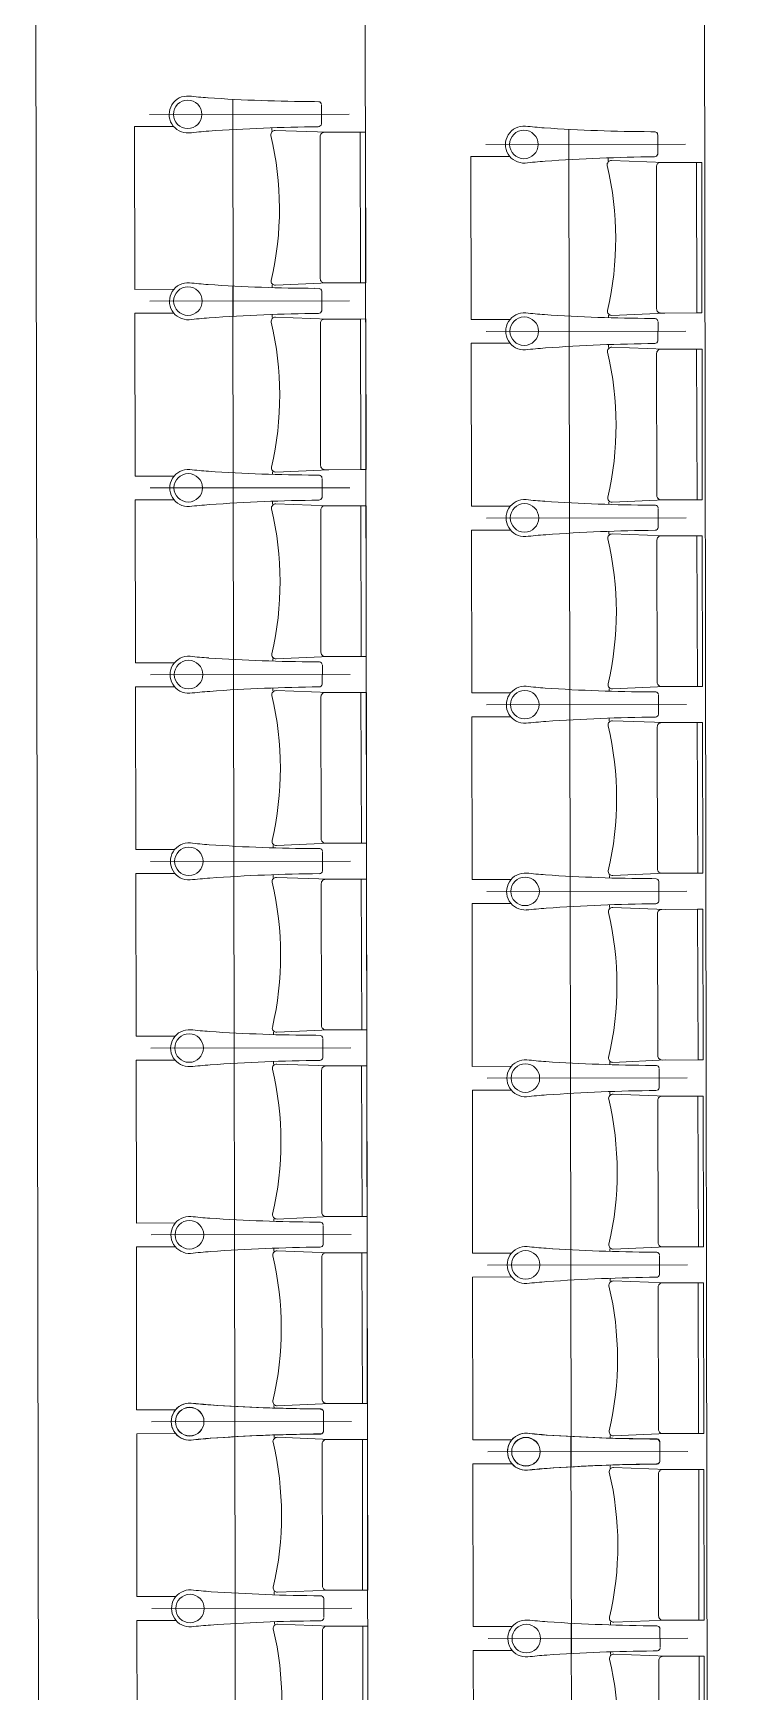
# Model space of a CAD drawing. Header units: millimetres. Extents: x 586 to 1010, y 369 to 668.
# Drawn here: x 690.578 to 692.656, y 474.639 to 479.602 of the extents above; entities that cross this region are included whole.
import ezdxf

# ---------------------------------------------------------------- set-up
doc = ezdxf.new("R2010")
doc.units = ezdxf.units.MM
doc.linetypes.add('CENTER', pattern=[2, 1.25, -0.25, 0.25, -0.25])
doc.linetypes.add('DASHED', pattern=[0.75, 0.5, -0.25])
doc.layers.add('plan line', color=7, linetype='Continuous', lineweight=15)

msp = doc.modelspace()

# ---------------------------------------------------------------- linework, layer by layer
at = {"color": 254, "lineweight": 25}
for points in [[(671.7124, 620.7085), (706.7355, 621.773), (754.2598, 613.8303), (814.6609, 600.1481), (855.7567, 598.0104), (895.0671, 567.0647), (920.0096, 542.0176), (952.0084, 521.2476), (977.2234, 504.6526), (979.6352, 479.2339), (986.3437, 463.8549), (988.7975, 462.3853)], [(654.944, 595.4717), (670.2671, 587.3174), (714.302, 595.1648), (787.0891, 595.1648), (819.3936, 580.9441), (821.0297, 562.8505), (813.4907, 552.7881), (808.7339, 539.6711), (796.4072, 534.7059), (791.0222, 527.249), (791.0222, 507.547), (797.3007, 476.5274), (814.9752, 463.8897), (836.1481, 474.6816), (874.0221, 478.5878), (885.7286, 462.7333), (863.0042, 436.0794), (845.7887, 420.6845), (845.1044, 408.6747)], [(639.2065, 583.4381), (644.7272, 575.638), (657.7961, 553.4401), (668.4043, 543.9291), (682.5178, 548.7307), (692.9838, 555.4778), (711.9339, 556.5828), (734.3456, 532.1334), (750.593, 477.7475), (754.1369, 444.164), (776.4657, 425.4473), (782.6172, 412.2355)]]:
    msp.add_spline(points, degree=3, dxfattribs=at)
at = {"layer": 'plan line'}
for p, q in [((691.5876, 469.5239), (691.5701, 480.598)), ((690.602, 469.5765), (690.5847, 480.5422)), ((692.6021, 469.5797), (692.5848, 480.5454)), ((691.4324, 479.3972), (691.4196, 479.3975)), ((691.4406, 479.3876), (691.4404, 479.3304)), ((690.8815, 479.3229), (690.9981, 479.3231)), ((690.8823, 478.8356), (690.8815, 479.3229)), ((691.2925, 479.3192), (691.2925, 479.3108)), ((692.4385, 479.3072), (692.4257, 479.3074)), ((692.4466, 479.2976), (692.4465, 479.2404)), ((691.8876, 479.2329), (692.0042, 479.2331)), ((691.8883, 478.7456), (691.8876, 479.2329)), ((692.2986, 479.2292), (692.2986, 479.2207)), ((690.9988, 478.8358), (690.8823, 478.8356)), ((691.2933, 478.8481), (691.2933, 478.8408)), ((691.4333, 478.8384), (691.4204, 478.8387)), ((691.4333, 478.8384), (691.4204, 478.8387)), ((691.4414, 478.8288), (691.4413, 478.7716)), ((691.4414, 478.8288), (691.4413, 478.7716)), ((690.8824, 478.7641), (690.999, 478.7643)), ((690.8831, 478.2768), (690.8824, 478.7641)), ((691.2934, 478.7604), (691.2934, 478.752)), ((692.0049, 478.7458), (691.8883, 478.7456)), ((692.2993, 478.7581), (692.2994, 478.7508)), ((692.4394, 478.7484), (692.4265, 478.7486)), ((692.4394, 478.7484), (692.4265, 478.7486)), ((692.4475, 478.7388), (692.4474, 478.6816)), ((692.4475, 478.7388), (692.4474, 478.6816)), ((691.8885, 478.6741), (692.0051, 478.6743)), ((691.8892, 478.1868), (691.8885, 478.6741)), ((692.2995, 478.6704), (692.2995, 478.6619)), ((690.9997, 478.277), (690.8831, 478.2768)), ((691.2941, 478.2893), (691.2941, 478.282)), ((691.4342, 478.2796), (691.4213, 478.2799)), ((691.4342, 478.2796), (691.4213, 478.2799)), ((691.4423, 478.27), (691.4422, 478.2128)), ((691.4423, 478.27), (691.4422, 478.2128)), ((690.8833, 478.2053), (690.9998, 478.2055)), ((690.884, 477.718), (690.8833, 478.2053)), ((691.2943, 478.2016), (691.2943, 478.1932)), ((692.0058, 478.187), (691.8892, 478.1868)), ((692.3002, 478.1993), (692.3002, 478.192)), ((692.4403, 478.1896), (692.4274, 478.1898)), ((692.4403, 478.1896), (692.4274, 478.1898)), ((692.4484, 478.18), (692.4482, 478.1228)), ((692.4484, 478.18), (692.4482, 478.1228)), ((691.8893, 478.1153), (692.0059, 478.1155)), ((691.8901, 477.628), (691.8893, 478.1153)), ((692.3004, 478.1116), (692.3004, 478.1031)), ((691.295, 477.7305), (691.295, 477.7232)), ((691.0006, 477.7182), (690.884, 477.718)), ((691.4351, 477.7208), (691.4222, 477.7211)), ((691.4351, 477.7208), (691.4222, 477.7211)), ((691.4432, 477.7112), (691.443, 477.654)), ((691.4432, 477.7112), (691.443, 477.654)), ((690.8841, 477.6465), (691.0007, 477.6467)), ((690.8849, 477.1592), (690.8841, 477.6465)), ((691.2952, 477.6428), (691.2952, 477.6344)), ((692.0067, 477.6282), (691.8901, 477.628)), ((692.3011, 477.6405), (692.3011, 477.6332)), ((692.4412, 477.6308), (692.4283, 477.631)), ((692.4411, 477.6308), (692.4283, 477.631)), ((692.4493, 477.6212), (692.4491, 477.564)), ((692.4493, 477.6212), (692.4491, 477.564)), ((691.8902, 477.5565), (692.0068, 477.5567)), ((691.891, 477.0692), (691.8902, 477.5565)), ((692.3012, 477.5528), (692.3013, 477.5443)), ((691.0015, 477.1594), (690.8849, 477.1592)), ((691.2959, 477.1717), (691.2959, 477.1644)), ((691.4359, 477.162), (691.4231, 477.1623)), ((691.4359, 477.162), (691.4231, 477.1623)), ((691.4441, 477.1524), (691.4439, 477.0953)), ((691.4441, 477.1524), (691.4439, 477.0953)), ((690.885, 477.0877), (691.0016, 477.0879)), ((690.8858, 476.6004), (690.885, 477.0877)), ((691.296, 477.084), (691.2961, 477.0756)), ((692.302, 477.0817), (692.302, 477.0744)), ((692.0076, 477.0694), (691.891, 477.0692)), ((692.442, 477.072), (692.4292, 477.0722)), ((692.442, 477.072), (692.4292, 477.0722)), ((692.4502, 477.0624), (692.45, 477.0052)), ((692.4502, 477.0624), (692.45, 477.0052)), ((691.8911, 476.9977), (692.0077, 476.9979)), ((691.8919, 476.5104), (691.8911, 476.9977)), ((692.3021, 476.994), (692.3021, 476.9855)), ((691.0024, 476.6006), (690.8858, 476.6004)), ((691.2968, 476.6129), (691.2968, 476.6056)), ((691.4368, 476.6032), (691.424, 476.6035)), ((691.4368, 476.6032), (691.424, 476.6035)), ((691.445, 476.5936), (691.4448, 476.5365)), ((691.445, 476.5936), (691.4448, 476.5365)), ((690.8859, 476.5289), (691.0025, 476.5291)), ((690.8867, 476.0416), (690.8859, 476.5289)), ((691.2969, 476.5252), (691.2969, 476.5168)), ((692.0085, 476.5106), (691.8919, 476.5104)), ((692.3029, 476.5229), (692.3029, 476.5156)), ((692.4429, 476.5132), (692.4301, 476.5135)), ((692.4429, 476.5132), (692.4301, 476.5135)), ((692.4511, 476.5036), (692.4509, 476.4464)), ((692.4511, 476.5036), (692.4509, 476.4464)), ((691.892, 476.4389), (692.0086, 476.4391)), ((691.8928, 475.9516), (691.892, 476.4389)), ((692.303, 476.4352), (692.303, 476.4267)), ((691.0033, 476.0418), (690.8867, 476.0416)), ((691.2977, 476.0541), (691.2977, 476.0468)), ((691.4377, 476.0444), (691.4249, 476.0447)), ((691.4377, 476.0444), (691.4249, 476.0447)), ((691.4459, 476.0348), (691.4457, 475.9777)), ((691.4458, 476.0348), (691.4457, 475.9777)), ((690.8868, 475.9701), (691.0034, 475.9703)), ((690.8875, 475.4828), (690.8868, 475.9701)), ((691.2978, 475.9664), (691.2978, 475.958)), ((692.0093, 475.9518), (691.8928, 475.9516)), ((692.3037, 475.9641), (692.3038, 475.9568)), ((692.4438, 475.9544), (692.4309, 475.9547)), ((692.4438, 475.9544), (692.4309, 475.9547)), ((692.4519, 475.9448), (692.4518, 475.8876)), ((692.4519, 475.9448), (692.4518, 475.8876)), ((691.8929, 475.8801), (692.0095, 475.8803)), ((691.8936, 475.3928), (691.8929, 475.8801)), ((692.3039, 475.8764), (692.3039, 475.8679)), ((691.2985, 475.4953), (691.2986, 475.488)), ((691.0041, 475.483), (690.8875, 475.4828)), ((691.4386, 475.4856), (691.4257, 475.4859)), ((691.4468, 475.4199), (691.4465, 475.4771)), ((691.4467, 475.476), (691.4466, 475.4189)), ((691.0043, 475.4115), (690.8877, 475.4113)), ((690.8877, 475.4113), (690.8884, 474.924)), ((691.2987, 475.4002), (691.2987, 475.4075)), ((691.4387, 475.4103), (691.4259, 475.41)), ((692.0102, 475.393), (691.8936, 475.3928)), ((692.3046, 475.4053), (692.3046, 475.398)), ((692.4447, 475.3956), (692.4318, 475.3959)), ((692.4529, 475.3299), (692.4526, 475.3871)), ((692.4528, 475.386), (692.4527, 475.3288)), ((692.0103, 475.3215), (691.8937, 475.3213)), ((691.8937, 475.3213), (691.8945, 474.834)), ((692.3048, 475.3102), (692.3048, 475.3175)), ((692.4448, 475.3203), (692.4319, 475.32)), ((690.8884, 474.924), (691.005, 474.9242)), ((691.2994, 474.9291), (691.2994, 474.9375)), ((691.4477, 474.8611), (691.4474, 474.9183)), ((691.4477, 474.8611), (691.4474, 474.9183)), ((691.0051, 474.8527), (690.8885, 474.8525)), ((690.8885, 474.8525), (690.8893, 474.3652)), ((691.2996, 474.8414), (691.2996, 474.8487)), ((691.4396, 474.8515), (691.4267, 474.8512)), ((691.4396, 474.8515), (691.4267, 474.8512)), ((692.3055, 474.8391), (692.3055, 474.8475)), ((691.8945, 474.834), (692.0111, 474.8342)), ((692.4538, 474.7711), (692.4534, 474.8283)), ((692.4538, 474.7711), (692.4534, 474.8283)), ((692.0112, 474.7627), (691.8946, 474.7625)), ((691.8946, 474.7625), (691.8954, 474.2752)), ((692.3057, 474.7514), (692.3057, 474.7587)), ((692.4457, 474.7615), (692.4328, 474.7612)), ((692.4457, 474.7615), (692.4328, 474.7612))]:
    msp.add_line(p, q, dxfattribs=at)
at = {"layer": 'plan line', "linetype": 'DASHED', "ltscale": 3}
for p, q in [((691.1759, 478.7549), (691.1749, 479.4044)), ((692.182, 478.6649), (692.181, 479.3144)), ((691.1768, 478.1961), (691.1758, 478.8456)), ((692.1829, 478.1061), (692.1819, 478.7556)), ((691.1777, 477.6373), (691.1767, 478.2868)), ((692.1838, 477.5473), (692.1827, 478.1968)), ((691.1786, 477.0785), (691.1775, 477.728)), ((692.1846, 476.9885), (692.1836, 477.638)), ((691.1794, 476.5197), (691.1784, 477.1692)), ((692.1855, 476.4297), (692.1845, 477.0792)), ((691.1803, 475.9609), (691.1793, 476.6104)), ((692.1864, 475.8709), (692.1854, 476.5204)), ((691.1812, 475.4021), (691.1802, 476.0516)), ((692.1873, 475.3121), (692.1863, 475.9616)), ((691.1811, 475.493), (691.1821, 474.8435)), ((692.1871, 475.403), (692.1882, 474.7534)), ((691.1819, 474.9342), (691.183, 474.2847)), ((692.188, 474.8442), (692.1891, 474.1946))]:
    msp.add_line(p, q, dxfattribs=at)
at = {"layer": 'plan line', "linetype": 'CENTER', "ltscale": 3}
for p, q in [((691.5239, 479.3597), (690.926, 479.3588)), ((692.53, 479.2697), (691.9321, 479.2687)), ((691.5248, 478.8009), (690.9269, 478.8)), ((691.5248, 478.8009), (690.9269, 478.8)), ((692.5309, 478.7109), (691.933, 478.7099)), ((692.5309, 478.7109), (691.933, 478.7099)), ((691.5257, 478.2421), (690.9278, 478.2412)), ((691.5257, 478.2421), (690.9278, 478.2412)), ((692.5318, 478.1521), (691.9339, 478.1511)), ((692.5318, 478.1521), (691.9339, 478.1511)), ((691.5266, 477.6833), (690.9286, 477.6824)), ((691.5266, 477.6833), (690.9286, 477.6824)), ((692.5327, 477.5933), (691.9347, 477.5923)), ((692.5327, 477.5933), (691.9347, 477.5923)), ((691.5275, 477.1245), (690.9295, 477.1236)), ((691.5275, 477.1245), (690.9295, 477.1236)), ((692.5335, 477.0345), (691.9356, 477.0335)), ((692.5335, 477.0345), (691.9356, 477.0335)), ((691.5283, 476.5657), (690.9304, 476.5648)), ((691.5283, 476.5657), (690.9304, 476.5648)), ((692.5344, 476.4757), (691.9365, 476.4747)), ((692.5344, 476.4757), (691.9365, 476.4747)), ((691.5292, 476.0069), (690.9313, 476.006)), ((691.5292, 476.0069), (690.9313, 476.006)), ((692.5353, 475.9169), (691.9374, 475.9159)), ((692.5353, 475.9169), (691.9374, 475.9159)), ((691.5301, 475.4481), (690.9322, 475.4472)), ((691.5301, 475.4481), (690.9322, 475.4472)), ((692.5362, 475.3581), (691.9383, 475.3571)), ((692.5362, 475.3581), (691.9383, 475.3571)), ((691.531, 474.8893), (690.9331, 474.8884)), ((691.531, 474.8893), (690.9331, 474.8884)), ((692.5371, 474.7993), (691.9391, 474.7983)), ((692.5371, 474.7993), (691.9391, 474.7983))]:
    msp.add_line(p, q, dxfattribs=at)
at = {"layer": 'plan line'}
for points in [[(691.4606, 479.3056), (691.3023, 479.3112, 0.474715), (691.2894, 479.2964, -0.115865), (691.2901, 478.8624, 0.474715), (691.3031, 478.8477), (691.4613, 478.8548)], [(691.5562, 479.3057), (691.4491, 479.3056, 0.414214), (691.4365, 479.2929), (691.4371, 478.8674, 0.414214), (691.4499, 478.8548), (691.5576, 478.8549), (691.5562, 479.3057)], [(692.4667, 479.2156), (692.3084, 479.2212, 0.474715), (692.2955, 479.2064, -0.115865), (692.2962, 478.7724, 0.474715), (692.3092, 478.7577), (692.4674, 478.7648)], [(692.5623, 479.2157), (692.4552, 479.2156, 0.414214), (692.4426, 479.2028), (692.4432, 478.7774, 0.414214), (692.4559, 478.7647), (692.5637, 478.7649), (692.5623, 479.2157)], [(691.4615, 478.7468), (691.3032, 478.7524, 0.474715), (691.2903, 478.7376, -0.115865), (691.291, 478.3036, 0.474715), (691.304, 478.2889), (691.4622, 478.296)], [(691.557, 478.7469), (691.45, 478.7468, 0.414214), (691.4374, 478.7341), (691.438, 478.3087, 0.414214), (691.4507, 478.296), (691.5585, 478.2961), (691.557, 478.7469)], [(692.4676, 478.6568), (692.3093, 478.6624, 0.474715), (692.2964, 478.6476, -0.115865), (692.2971, 478.2136, 0.474715), (692.31, 478.1989), (692.4683, 478.206)], [(692.5631, 478.6569), (692.4561, 478.6568, 0.414214), (692.4434, 478.644), (692.4441, 478.2186, 0.414214), (692.4568, 478.2059), (692.5646, 478.2061), (692.5631, 478.6569)], [(691.4624, 478.188), (691.3041, 478.1936, 0.474715), (691.2912, 478.1789, -0.115865), (691.2919, 477.7448, 0.474715), (691.3048, 477.7301), (691.4631, 477.7372)], [(691.5579, 478.1881), (691.4509, 478.188, 0.414214), (691.4382, 478.1753), (691.4389, 477.7499, 0.414214), (691.4516, 477.7372), (691.5594, 477.7373), (691.5579, 478.1881)], [(692.4684, 478.098), (692.3102, 478.1036, 0.474715), (692.2973, 478.0888, -0.115865), (692.298, 477.6548, 0.474715), (692.3109, 477.6401), (692.4692, 477.6472)], [(692.564, 478.0981), (692.457, 478.098, 0.414214), (692.4443, 478.0852), (692.445, 477.6598, 0.414214), (692.4577, 477.6471), (692.5655, 477.6473), (692.564, 478.0981)], [(691.4632, 477.6292), (691.305, 477.6348, 0.474715), (691.2921, 477.6201, -0.115865), (691.2927, 477.186, 0.474715), (691.3057, 477.1713), (691.464, 477.1784)], [(691.5588, 477.6293), (691.4518, 477.6292, 0.414214), (691.4391, 477.6165), (691.4398, 477.1911, 0.414214), (691.4525, 477.1784), (691.5603, 477.1785), (691.5588, 477.6293)], [(692.4693, 477.5392), (692.3111, 477.5448, 0.474715), (692.2981, 477.53, -0.115865), (692.2988, 477.096, 0.474715), (692.3118, 477.0813), (692.47, 477.0884)], [(692.5649, 477.5393), (692.4579, 477.5392, 0.414214), (692.4452, 477.5264), (692.4459, 477.101, 0.414214), (692.4586, 477.0883), (692.5664, 477.0885), (692.5649, 477.5393)], [(691.4641, 477.0704), (691.3059, 477.076, 0.474715), (691.2929, 477.0613, -0.115865), (691.2936, 476.6272, 0.474715), (691.3066, 476.6125), (691.4648, 476.6196)], [(691.5597, 477.0705), (691.4527, 477.0704, 0.414214), (691.44, 477.0577), (691.4407, 476.6323, 0.414214), (691.4534, 476.6196), (691.5612, 476.6197), (691.5597, 477.0705)], [(692.4702, 476.9804), (692.312, 476.986, 0.474715), (692.299, 476.9712, -0.115865), (692.2997, 476.5372, 0.474715), (692.3127, 476.5225), (692.4709, 476.5296)], [(692.5658, 476.9805), (692.4588, 476.9804, 0.414214), (692.4461, 476.9677), (692.4468, 476.5422, 0.414214), (692.4595, 476.5295), (692.5673, 476.5297), (692.5658, 476.9805)], [(691.465, 476.5116), (691.3068, 476.5172, 0.474715), (691.2938, 476.5025, -0.115865), (691.2945, 476.0684, 0.474715), (691.3075, 476.0537), (691.4657, 476.0608)], [(691.5606, 476.5117), (691.4536, 476.5116, 0.414214), (691.4409, 476.4989), (691.4415, 476.0735, 0.414214), (691.4543, 476.0608), (691.562, 476.0609), (691.5606, 476.5117)], [(692.4711, 476.4216), (692.3128, 476.4272, 0.474715), (692.2999, 476.4124, -0.115865), (692.3006, 475.9784, 0.474715), (692.3136, 475.9637), (692.4718, 475.9708)], [(692.5667, 476.4217), (692.4596, 476.4216, 0.414214), (692.447, 476.4089), (692.4476, 475.9834, 0.414214), (692.4604, 475.9707), (692.5681, 475.9709), (692.5667, 476.4217)], [(691.4659, 475.9528), (691.3076, 475.9584, 0.474715), (691.2947, 475.9437, -0.115865), (691.2954, 475.5096, 0.474715), (691.3084, 475.4949), (691.4666, 475.502)], [(691.5615, 475.9529), (691.4544, 475.9528, 0.414214), (691.4418, 475.9401), (691.4424, 475.5147, 0.414214), (691.4552, 475.502), (691.5629, 475.5021), (691.5615, 475.9529)], [(692.472, 475.8628), (692.3137, 475.8684, 0.474715), (692.3008, 475.8536, -0.115865), (692.3015, 475.4196, 0.474715), (692.3145, 475.4049), (692.4727, 475.412)], [(692.5675, 475.8629), (692.4605, 475.8628, 0.414214), (692.4478, 475.8501), (692.4485, 475.4246, 0.414214), (692.4612, 475.412), (692.569, 475.4121), (692.5675, 475.8629)], [(691.4675, 474.9432), (691.3092, 474.9371, -0.474715), (691.2963, 474.9518, 0.115865), (691.2956, 475.3859, -0.474715), (691.3085, 475.4006), (691.4668, 475.394)], [(691.563, 474.9434), (691.456, 474.9432, -0.414214), (691.4433, 474.9559), (691.4426, 475.3813, -0.414214), (691.4553, 475.394), (691.5631, 475.3942), (691.563, 474.9434)], [(692.4736, 474.8532), (692.3153, 474.8471, -0.474715), (692.3024, 474.8618, 0.115865), (692.3017, 475.2958, -0.474715), (692.3146, 475.3106), (692.4729, 475.304)], [(692.5691, 474.8533), (692.4621, 474.8532, -0.414214), (692.4494, 474.8658), (692.4487, 475.2913, -0.414214), (692.4614, 475.304), (692.5692, 475.3042), (692.5691, 474.8533)], [(691.4684, 474.3844), (691.3101, 474.3783, -0.474715), (691.2971, 474.393, 0.115865), (691.2965, 474.8271, -0.474715), (691.3094, 474.8418), (691.4676, 474.8352)], [(691.5639, 474.3846), (691.4569, 474.3844, -0.414214), (691.4442, 474.3971), (691.4435, 474.8225, -0.414214), (691.4562, 474.8352), (691.564, 474.8354), (691.5639, 474.3846)], [(692.4744, 474.2944), (692.3162, 474.2883, -0.474715), (692.3032, 474.303, 0.115865), (692.3026, 474.737, -0.474715), (692.3155, 474.7518), (692.4737, 474.7452)], [(692.57, 474.2945), (692.463, 474.2944, -0.414214), (692.4503, 474.307), (692.4496, 474.7325, -0.414214), (692.4623, 474.7452), (692.5701, 474.7454), (692.57, 474.2945)]]:
    msp.add_lwpolyline(points, format="xyb", dxfattribs=at)
for points in [[(691.5722, 479.3058), (691.5729, 478.8549), (691.5576, 478.8549), (691.5562, 479.3057), (691.5722, 479.3058)], [(692.5783, 479.2157), (692.579, 478.7649), (692.5637, 478.7649), (692.5623, 479.2157), (692.5783, 479.2157)], [(691.573, 478.747), (691.5738, 478.2961), (691.5585, 478.2961), (691.557, 478.7469), (691.573, 478.747)], [(692.5791, 478.6569), (692.5798, 478.2061), (692.5646, 478.2061), (692.5631, 478.6569), (692.5791, 478.6569)], [(691.5739, 478.1882), (691.5746, 477.7373), (691.5594, 477.7373), (691.5579, 478.1881), (691.5739, 478.1882)], [(692.58, 478.0981), (692.5807, 477.6473), (692.5655, 477.6473), (692.564, 478.0981), (692.58, 478.0981)], [(691.5748, 477.6294), (691.5755, 477.1785), (691.5603, 477.1785), (691.5588, 477.6293), (691.5748, 477.6294)], [(692.5809, 477.5393), (692.5816, 477.0885), (692.5664, 477.0885), (692.5649, 477.5393), (692.5809, 477.5393)], [(691.5757, 477.0706), (691.5764, 476.6197), (691.5612, 476.6197), (691.5597, 477.0705), (691.5757, 477.0706)], [(692.5818, 476.9805), (692.5825, 476.5297), (692.5673, 476.5297), (692.5658, 476.9805), (692.5818, 476.9805)], [(691.5766, 476.5118), (691.5773, 476.0609), (691.562, 476.0609), (691.5606, 476.5117), (691.5766, 476.5118)], [(692.5827, 476.4217), (692.5834, 475.9709), (692.5681, 475.9709), (692.5667, 476.4217), (692.5827, 476.4217)], [(691.5775, 475.953), (691.5782, 475.5021), (691.5629, 475.5021), (691.5615, 475.9529), (691.5775, 475.953)], [(692.5835, 475.8629), (692.5843, 475.4121), (692.569, 475.4121), (692.5675, 475.8629), (692.5835, 475.8629)], [(691.579, 474.9434), (691.5783, 475.3942), (691.5631, 475.3942), (691.563, 474.9434), (691.579, 474.9434)], [(692.5851, 474.8534), (692.5844, 475.3042), (692.5692, 475.3042), (692.5691, 474.8533), (692.5851, 474.8534)], [(691.5799, 474.3846), (691.5792, 474.8354), (691.564, 474.8354), (691.5639, 474.3846), (691.5799, 474.3846)], [(692.586, 474.2946), (692.5853, 474.7454), (692.5701, 474.7454), (692.57, 474.2945), (692.586, 474.2946)]]:
    msp.add_lwpolyline(points, dxfattribs=at)
for centre in [(691.0402, 479.3593), (692.0462, 479.2693), (691.041, 478.8005), (691.041, 478.8005), (692.0471, 478.7105), (692.0471, 478.7105), (691.0419, 478.2417), (691.0419, 478.2417), (692.048, 478.1517), (692.048, 478.1517), (691.0428, 477.6829), (691.0428, 477.6829), (692.0489, 477.5929), (692.0489, 477.5929), (691.0437, 477.1241), (691.0437, 477.1241), (692.0498, 477.0341), (692.0498, 477.0341), (691.0446, 476.5653), (691.0446, 476.5653), (692.0506, 476.4753), (692.0506, 476.4753), (691.0454, 476.0065), (691.0454, 476.0065), (692.0515, 475.9165), (692.0515, 475.9165), (691.0463, 475.4477), (691.0463, 475.447), (692.0524, 475.3577), (692.0524, 475.357), (691.0472, 474.8882), (691.0472, 474.8882), (692.0533, 474.7982), (692.0533, 474.7982)]:
    msp.add_circle(centre, 0.0427, dxfattribs=at)
for centre, radius, start, end in [((691.0403, 479.3589), 0.0554, 85.5424, 273.5847), ((691.1649, 480.4016), 0.9947, 263.0552, 266.318), ((691.4395, 484.394), 4.9966, 266.1162, 269.7717), ((691.4311, 479.388), 0.00935, 8.5288, 81.652), ((691.482, 473.9939), 5.3287, 90.5499, 94.0735), ((691.4308, 479.332), 0.00967, 269.4661, 350.9165), ((692.0464, 479.2689), 0.0554, 85.5424, 273.5847), ((692.171, 480.3116), 0.9947, 263.0552, 266.318), ((692.4456, 484.304), 4.9966, 266.1162, 269.7717), ((691.4319, 475.3674), 3.9554, 94.7628, 95.6309), ((692.4371, 479.298), 0.00935, 8.5288, 81.652), ((692.438, 475.2774), 3.9554, 94.7628, 95.6309), ((692.4881, 473.9038), 5.3287, 90.5499, 94.0735), ((692.4369, 479.2419), 0.00967, 269.4661, 350.9165), ((691.0412, 478.8001), 0.0554, 85.5424, 273.5847), ((691.0412, 478.8001), 0.0554, 85.5424, 273.5847), ((691.1658, 479.8428), 0.9947, 263.0552, 266.318), ((691.1658, 479.8428), 0.9947, 263.0552, 266.318), ((691.4404, 483.8352), 4.9966, 266.1162, 269.7717), ((691.4404, 483.8352), 4.9966, 266.1162, 269.7717), ((691.4319, 478.8292), 0.00935, 8.5288, 81.652), ((691.4319, 478.8292), 0.00935, 8.5288, 81.652), ((691.4317, 478.7732), 0.00967, 269.4661, 350.9165), ((691.4317, 478.7732), 0.00967, 269.4661, 350.9165), ((692.0473, 478.7101), 0.0554, 85.5424, 273.5847), ((692.0473, 478.7101), 0.0554, 85.5424, 273.5847), ((692.1719, 479.7528), 0.9947, 263.0552, 266.318), ((692.1719, 479.7528), 0.9947, 263.0552, 266.318), ((691.4328, 474.8086), 3.9554, 94.7628, 95.6309), ((691.4328, 474.8086), 3.9554, 94.7628, 95.6309), ((691.4829, 473.4351), 5.3287, 90.5499, 94.0735), ((691.4829, 473.4351), 5.3287, 90.5499, 94.0735), ((692.4464, 483.7452), 4.9966, 266.1162, 269.7717), ((692.4464, 483.7452), 4.9966, 266.1162, 269.7717), ((692.438, 478.7392), 0.00935, 8.5288, 81.652), ((692.438, 478.7392), 0.00935, 8.5288, 81.652), ((692.489, 473.345), 5.3287, 90.5499, 94.0735), ((692.489, 473.345), 5.3287, 90.5499, 94.0735), ((692.4378, 478.6832), 0.00967, 269.4661, 350.9165), ((692.4378, 478.6832), 0.00967, 269.4661, 350.9165), ((692.4389, 474.7186), 3.9554, 94.7628, 95.6309), ((692.4389, 474.7186), 3.9554, 94.7628, 95.6309), ((691.0421, 478.2413), 0.0554, 85.5424, 273.5847), ((691.0421, 478.2413), 0.0554, 85.5424, 273.5847), ((691.1667, 479.284), 0.9947, 263.0552, 266.318), ((691.1667, 479.284), 0.9947, 263.0552, 266.318), ((691.4412, 483.2764), 4.9966, 266.1162, 269.7717), ((691.4412, 483.2764), 4.9966, 266.1162, 269.7717), ((691.4328, 478.2704), 0.00935, 8.5288, 81.652), ((691.4328, 478.2704), 0.00935, 8.5288, 81.652), ((691.4337, 474.2498), 3.9554, 94.7628, 95.6309), ((691.4337, 474.2498), 3.9554, 94.7628, 95.6309), ((691.4838, 472.8763), 5.3287, 90.5499, 94.0735), ((691.4838, 472.8763), 5.3287, 90.5499, 94.0735), ((691.4326, 478.2144), 0.00967, 269.4661, 350.9165), ((691.4326, 478.2144), 0.00967, 269.4661, 350.9165), ((692.0482, 478.1513), 0.0554, 85.5424, 273.5847), ((692.0482, 478.1513), 0.0554, 85.5424, 273.5847), ((692.1728, 479.194), 0.9947, 263.0552, 266.318), ((692.1728, 479.194), 0.9947, 263.0552, 266.318), ((692.4473, 483.1864), 4.9966, 266.1162, 269.7717), ((692.4473, 483.1864), 4.9966, 266.1162, 269.7717), ((692.4389, 478.1804), 0.00935, 8.5288, 81.652), ((692.4389, 478.1804), 0.00935, 8.5288, 81.652), ((692.4387, 478.1244), 0.00967, 269.4661, 350.9165), ((692.4387, 478.1244), 0.00967, 269.4661, 350.9165), ((692.4397, 474.1598), 3.9554, 94.7628, 95.6309), ((692.4397, 474.1598), 3.9554, 94.7628, 95.6309), ((692.4899, 472.7862), 5.3287, 90.5499, 94.0735), ((692.4899, 472.7862), 5.3287, 90.5499, 94.0735), ((691.043, 477.6825), 0.0554, 85.5424, 273.5847), ((691.043, 477.6825), 0.0554, 85.5424, 273.5847), ((691.1676, 478.7252), 0.9947, 263.0552, 266.318), ((691.1676, 478.7252), 0.9947, 263.0552, 266.318), ((691.4421, 482.7176), 4.9966, 266.1162, 269.7717), ((691.4421, 482.7176), 4.9966, 266.1162, 269.7717), ((691.4337, 477.7116), 0.00935, 8.5288, 81.652), ((691.4337, 477.7116), 0.00935, 8.5288, 81.652), ((691.4345, 473.691), 3.9554, 94.7628, 95.6309), ((691.4345, 473.691), 3.9554, 94.7628, 95.6309), ((691.4846, 472.3175), 5.3287, 90.5499, 94.0735), ((691.4846, 472.3175), 5.3287, 90.5499, 94.0735), ((691.4335, 477.6556), 0.00967, 269.4661, 350.9165), ((691.4335, 477.6556), 0.00967, 269.4661, 350.9165), ((692.0491, 477.5925), 0.0554, 85.5424, 273.5847), ((692.0491, 477.5925), 0.0554, 85.5424, 273.5847), ((692.1736, 478.6352), 0.9947, 263.0552, 266.318), ((692.1736, 478.6352), 0.9947, 263.0552, 266.318), ((692.4482, 482.6276), 4.9966, 266.1162, 269.7717), ((692.4482, 482.6276), 4.9966, 266.1162, 269.7717), ((692.4398, 477.6216), 0.00935, 8.5288, 81.652), ((692.4398, 477.6216), 0.00935, 8.5288, 81.652), ((692.4406, 473.601), 3.9554, 94.7628, 95.6309), ((692.4406, 473.601), 3.9554, 94.7628, 95.6309), ((692.4907, 472.2274), 5.3287, 90.5499, 94.0735), ((692.4907, 472.2274), 5.3287, 90.5499, 94.0735), ((692.4396, 477.5656), 0.00967, 269.4661, 350.9165), ((692.4396, 477.5656), 0.00967, 269.4661, 350.9165), ((691.0439, 477.1237), 0.0554, 85.5424, 273.5847), ((691.0439, 477.1237), 0.0554, 85.5424, 273.5847), ((691.1684, 478.1664), 0.9947, 263.0552, 266.318), ((691.1684, 478.1664), 0.9947, 263.0552, 266.318), ((691.443, 482.1588), 4.9966, 266.1162, 269.7717), ((691.443, 482.1588), 4.9966, 266.1162, 269.7717), ((691.4346, 477.1528), 0.00935, 8.5288, 81.652), ((691.4346, 477.1528), 0.00935, 8.5288, 81.652), ((691.4855, 471.7587), 5.3287, 90.5499, 94.0735), ((691.4855, 471.7587), 5.3287, 90.5499, 94.0735), ((691.4344, 477.0968), 0.00967, 269.4661, 350.9165), ((691.4344, 477.0968), 0.00967, 269.4661, 350.9165), ((692.0499, 477.0337), 0.0554, 85.5424, 273.5847), ((692.0499, 477.0337), 0.0554, 85.5424, 273.5847), ((692.1745, 478.0764), 0.9947, 263.0552, 266.318), ((692.1745, 478.0764), 0.9947, 263.0552, 266.318), ((692.4491, 482.0688), 4.9966, 266.1162, 269.7717), ((692.4491, 482.0688), 4.9966, 266.1162, 269.7717), ((691.4354, 473.1322), 3.9554, 94.7628, 95.6309), ((691.4354, 473.1322), 3.9554, 94.7628, 95.6309), ((692.4407, 477.0628), 0.00935, 8.5288, 81.652), ((692.4407, 477.0628), 0.00935, 8.5288, 81.652), ((692.4415, 473.0422), 3.9554, 94.7628, 95.6309), ((692.4415, 473.0422), 3.9554, 94.7628, 95.6309), ((692.4916, 471.6686), 5.3287, 90.5499, 94.0735), ((692.4916, 471.6686), 5.3287, 90.5499, 94.0735), ((692.4405, 477.0068), 0.00967, 269.4661, 350.9165), ((692.4405, 477.0068), 0.00967, 269.4661, 350.9165), ((691.0447, 476.5649), 0.0554, 85.5424, 273.5847), ((691.0447, 476.5649), 0.0554, 85.5424, 273.5847), ((691.1693, 477.6076), 0.9947, 263.0552, 266.318), ((691.1693, 477.6076), 0.9947, 263.0552, 266.318), ((691.4439, 481.6), 4.9966, 266.1162, 269.7717), ((691.4439, 481.6), 4.9966, 266.1162, 269.7717), ((691.4355, 476.594), 0.00935, 8.5288, 81.652), ((691.4355, 476.594), 0.00935, 8.5288, 81.652), ((691.4353, 476.538), 0.00967, 269.4661, 350.9165), ((691.4353, 476.538), 0.00967, 269.4661, 350.9165), ((691.4363, 472.5734), 3.9554, 94.7628, 95.6309), ((691.4363, 472.5734), 3.9554, 94.7628, 95.6309), ((691.4864, 471.1999), 5.3287, 90.5499, 94.0735), ((691.4864, 471.1999), 5.3287, 90.5499, 94.0735), ((692.0508, 476.4749), 0.0554, 85.5424, 273.5847), ((692.0508, 476.4749), 0.0554, 85.5424, 273.5847), ((692.1754, 477.5176), 0.9947, 263.0552, 266.318), ((692.1754, 477.5176), 0.9947, 263.0552, 266.318), ((692.45, 481.51), 4.9966, 266.1162, 269.7717), ((692.45, 481.51), 4.9966, 266.1162, 269.7717), ((692.4416, 476.504), 0.00935, 8.5288, 81.652), ((692.4416, 476.504), 0.00935, 8.5288, 81.652), ((692.4925, 471.1098), 5.3287, 90.5499, 94.0735), ((692.4925, 471.1098), 5.3287, 90.5499, 94.0735), ((692.4413, 476.448), 0.00967, 269.4661, 350.9165), ((692.4413, 476.448), 0.00967, 269.4661, 350.9165), ((692.4424, 472.4834), 3.9554, 94.7628, 95.6309), ((692.4424, 472.4834), 3.9554, 94.7628, 95.6309), ((691.0456, 476.0061), 0.0554, 85.5424, 273.5847), ((691.0456, 476.0061), 0.0554, 85.5424, 273.5847), ((691.1702, 477.0488), 0.9947, 263.0552, 266.318), ((691.1702, 477.0488), 0.9947, 263.0552, 266.318), ((691.4448, 481.0412), 4.9966, 266.1162, 269.7717), ((691.4448, 481.0412), 4.9966, 266.1162, 269.7717), ((691.4363, 476.0352), 0.00935, 8.5288, 81.652), ((691.4363, 476.0352), 0.00935, 8.5288, 81.652), ((691.4372, 472.0146), 3.9554, 94.7628, 95.6309), ((691.4372, 472.0146), 3.9554, 94.7628, 95.6309), ((691.4873, 470.6411), 5.3287, 90.5499, 94.0735), ((691.4873, 470.6411), 5.3287, 90.5499, 94.0735), ((691.4361, 475.9792), 0.00967, 269.4661, 350.9165), ((691.4361, 475.9792), 0.00967, 269.4661, 350.9165), ((692.0517, 475.9161), 0.0554, 85.5424, 273.5847), ((692.0517, 475.9161), 0.0554, 85.5424, 273.5847), ((692.1763, 476.9588), 0.9947, 263.0552, 266.318), ((692.1763, 476.9588), 0.9947, 263.0552, 266.318), ((692.4509, 480.9512), 4.9966, 266.1162, 269.7717), ((692.4508, 480.9512), 4.9966, 266.1162, 269.7717), ((692.4424, 475.9452), 0.00935, 8.5288, 81.652), ((692.4424, 475.9452), 0.00935, 8.5288, 81.652), ((692.4422, 475.8892), 0.00967, 269.4661, 350.9165), ((692.4422, 475.8892), 0.00967, 269.4661, 350.9165), ((692.4433, 471.9246), 3.9554, 94.7628, 95.6309), ((692.4433, 471.9246), 3.9554, 94.7628, 95.6309), ((692.4934, 470.551), 5.3287, 90.5499, 94.0735), ((692.4934, 470.551), 5.3287, 90.5499, 94.0735), ((691.0465, 475.4473), 0.0554, 86.596, 274.6384), ((691.0465, 475.4473), 0.0554, 85.5424, 273.5847), ((691.4255, 479.4401), 3.9554, 264.5499, 265.418), ((691.1711, 476.49), 0.9947, 263.0552, 266.318), ((691.4456, 480.4824), 4.9966, 266.1162, 269.7717), ((691.4712, 480.8138), 5.3287, 266.1073, 269.6309), ((691.4369, 475.4755), 0.00967, 9.2643, 90.7147), ((691.4372, 475.4764), 0.00935, 8.5288, 81.652), ((691.4381, 471.4558), 3.9554, 94.7628, 95.6309), ((691.1744, 474.4051), 0.9947, 93.8628, 97.1256), ((691.4615, 470.4135), 4.9966, 90.409, 94.0646), ((691.4882, 470.0823), 5.3287, 90.5499, 94.0735), ((691.437, 475.4204), 0.00967, 269.4661, 350.9165), ((691.4373, 475.4195), 0.00935, 278.5288, 351.652), ((692.0526, 475.3573), 0.0554, 86.596, 274.6384), ((692.0526, 475.3573), 0.0554, 85.5424, 273.5847), ((692.4316, 479.3501), 3.9554, 264.5499, 265.418), ((692.1772, 476.4), 0.9947, 263.0552, 266.318), ((692.4517, 480.3924), 4.9966, 266.1162, 269.7717), ((692.4773, 480.7238), 5.3287, 266.1073, 269.6309), ((692.443, 475.3855), 0.00967, 9.2643, 90.7147), ((692.4433, 475.3864), 0.00935, 8.5288, 81.652), ((692.4442, 471.3658), 3.9554, 94.7628, 95.6309), ((692.1805, 474.3151), 0.9947, 93.8628, 97.1256), ((692.4676, 470.3235), 4.9966, 90.409, 94.0646), ((692.4943, 469.9922), 5.3287, 90.5499, 94.0735), ((692.4431, 475.3304), 0.00967, 269.4661, 350.9165), ((692.4434, 475.3295), 0.00935, 278.5288, 351.652), ((691.0474, 474.8885), 0.0554, 86.596, 274.6384), ((691.0474, 474.8885), 0.0554, 86.596, 274.6384), ((691.4263, 478.8813), 3.9554, 264.5499, 265.418), ((691.4263, 478.8813), 3.9554, 264.5499, 265.418), ((691.4721, 480.255), 5.3287, 266.1073, 269.6309), ((691.4721, 480.255), 5.3287, 266.1073, 269.6309), ((691.4378, 474.9167), 0.00967, 9.2643, 90.7147), ((691.4378, 474.9167), 0.00967, 9.2643, 90.7147), ((691.4624, 469.8547), 4.9966, 90.409, 94.0646), ((691.4624, 469.8547), 4.9966, 90.409, 94.0646), ((691.4382, 474.8607), 0.00935, 278.5288, 351.652), ((691.4382, 474.8607), 0.00935, 278.5288, 351.652), ((692.0535, 474.7985), 0.0554, 86.596, 274.6384), ((692.0535, 474.7985), 0.0554, 86.596, 274.6384), ((692.4324, 478.7913), 3.9554, 264.5499, 265.418), ((692.4324, 478.7913), 3.9554, 264.5499, 265.418), ((692.4782, 480.165), 5.3287, 266.1073, 269.6309), ((692.4782, 480.165), 5.3287, 266.1073, 269.6309), ((691.1753, 473.8463), 0.9947, 93.8628, 97.1256), ((691.1753, 473.8463), 0.9947, 93.8628, 97.1256), ((692.4439, 474.8267), 0.00967, 9.2643, 90.7147), ((692.4439, 474.8267), 0.00967, 9.2643, 90.7147), ((692.1813, 473.7563), 0.9947, 93.8628, 97.1256), ((692.1813, 473.7563), 0.9947, 93.8628, 97.1256), ((692.4685, 469.7647), 4.9966, 90.409, 94.0646), ((692.4685, 469.7647), 4.9966, 90.409, 94.0646), ((692.4443, 474.7707), 0.00935, 278.5288, 351.652), ((692.4443, 474.7707), 0.00935, 278.5288, 351.652)]:
    msp.add_arc(centre, radius, start, end, dxfattribs=at)

doc.saveas('drawing.dxf')
